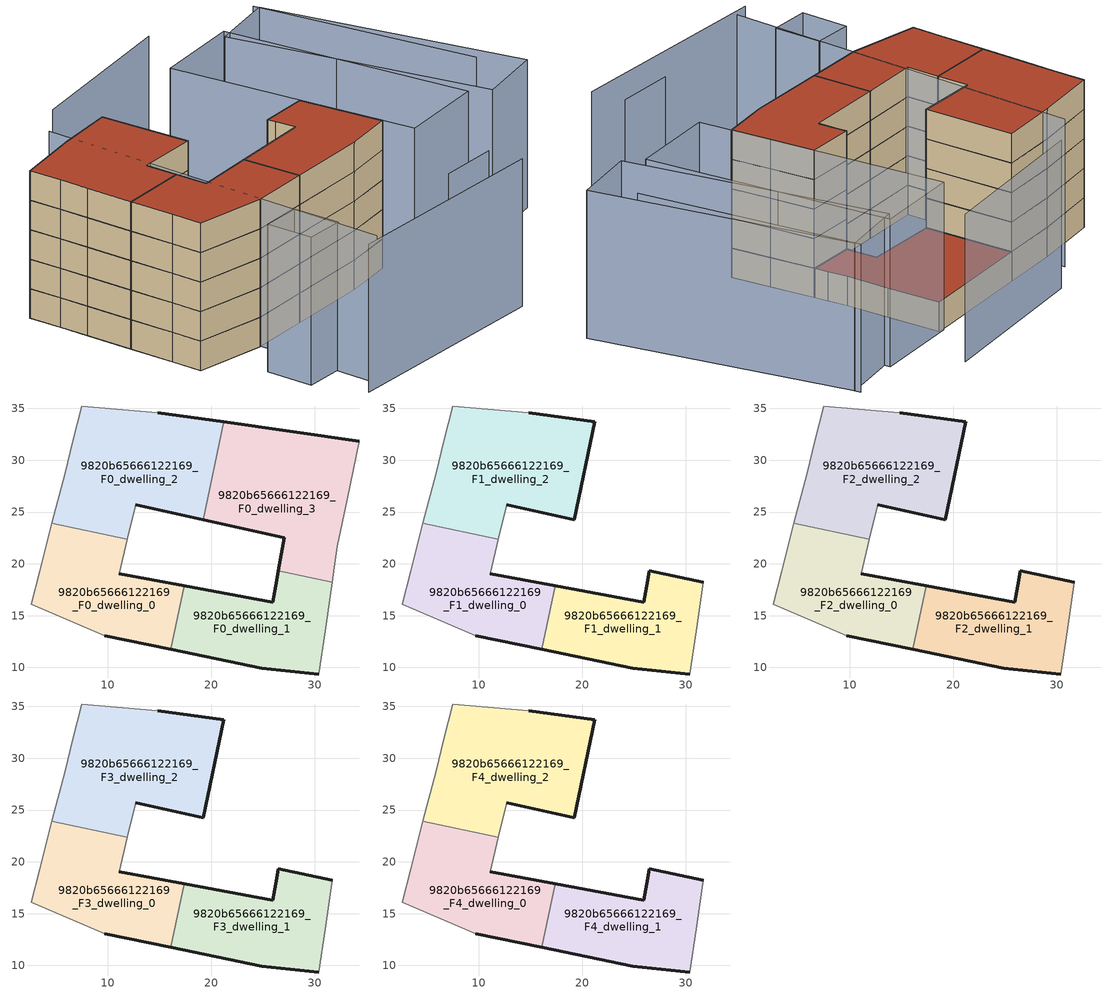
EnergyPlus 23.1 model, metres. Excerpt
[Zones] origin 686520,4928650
9820b65666122169_F0_dwelling_0
 floor ground (EU_floor_Construction): 16.1,11.74 17.39,17.89 11.13,19.07 11.91,22.38 4.62,23.91 3.43,19.29 2.6,16.08 9.72,13.08 z0
 wall outside (EU_wall_Construction): 11.13,19.07 17.39,17.89 / 16.1,11.74 9.72,13.08 z0:3
 wall adiabatic (EU_wall_Construction): 9.72,13.08 2.6,16.08 3.43,19.29 4.62,23.91 11.91,22.38 11.13,19.07 z0:3
 wall to 9820b65666122169_F0_dwelling_1 (EU_wall_Construction): 17.39,17.89 16.1,11.74 z0:3
9820b65666122169_F0_dwelling_1
 floor ground (EU_floor_Construction): 30.39,9.37 30.99,13.5 31.67,18.22 26.48,19.32 26.31,18.41 25.95,16.29 17.39,17.89 16.1,11.74 24.85,9.91 z0
 wall outside (EU_wall_Construction): 17.39,17.89 25.95,16.29 26.31,18.41 26.48,19.32 / 30.39,9.37 24.85,9.91 16.1,11.74 z0:3
 wall adiabatic (EU_wall_Construction): 31.67,18.22 30.99,13.5 30.39,9.37 z0:3
 wall to 9820b65666122169_F0_dwelling_3 (EU_wall_Construction): 26.48,19.32 31.67,18.22 z0:3
9820b65666122169_F0_dwelling_2
 floor ground (EU_floor_Construction): 19.24,24.25 21.22,33.69 14.83,34.6 7.47,35.24 6.63,31.81 5.89,28.82 4.62,23.91 11.91,22.38 12.69,25.69 z0
 wall outside (EU_wall_Construction): 19.24,24.25 12.69,25.69 / 14.83,34.6 21.22,33.69 z0:3
 wall adiabatic (EU_wall_Construction): 12.69,25.69 11.91,22.38 4.62,23.91 5.89,28.82 6.63,31.81 7.47,35.24 14.83,34.6 z0:3
 wall to 9820b65666122169_F0_dwelling_3 (EU_wall_Construction): 21.22,33.69 19.24,24.25 z0:3
9820b65666122169_F0_dwelling_3
 floor ground (EU_floor_Construction): 31.67,18.22 31.88,19.67 32.18,21.72 33.13,26.25 34.3,31.85 21.22,33.69 19.24,24.25 27.05,22.54 26.48,19.32 z0
 wall outside (EU_wall_Construction): 26.48,19.32 27.05,22.54 19.24,24.25 / 21.22,33.69 34.3,31.85 z0:3
 wall adiabatic (EU_wall_Construction): 34.3,31.85 33.13,26.25 32.18,21.72 31.88,19.67 31.67,18.22 z0:3
 roof outside (EU_roof_Construction): 34.3,31.85 33.13,26.25 32.18,21.72 31.88,19.67 31.67,18.22 26.48,19.32 27.05,22.54 19.24,24.25 21.22,33.69 z3
9820b65666122169_F1_dwelling_0
 floor to 9820b65666122169_F0_dwelling_0 (EU_floor_Construction): 16.1,11.74 17.39,17.89 11.13,19.07 11.91,22.38 4.62,23.91 3.43,19.29 2.6,16.08 9.72,13.08 z3
 wall outside (EU_wall_Construction): 11.13,19.07 17.39,17.89 / 16.1,11.74 9.72,13.08 z3:6
 wall adiabatic (EU_wall_Construction): 9.72,13.08 2.6,16.08 3.43,19.29 4.62,23.91 11.91,22.38 11.13,19.07 z3:6
 wall to 9820b65666122169_F1_dwelling_1 (EU_wall_Construction): 17.39,17.89 16.1,11.74 z3:6
9820b65666122169_F1_dwelling_1
 floor to 9820b65666122169_F0_dwelling_1 (EU_floor_Construction): 30.39,9.37 30.99,13.5 31.67,18.22 26.48,19.32 26.31,18.41 25.95,16.29 17.39,17.89 16.1,11.74 24.85,9.91 z3
 wall outside (EU_wall_Construction): 17.39,17.89 25.95,16.29 26.31,18.41 26.48,19.32 31.67,18.22 / 30.39,9.37 24.85,9.91 16.1,11.74 z3:6
 wall adiabatic (EU_wall_Construction): 31.67,18.22 30.99,13.5 30.39,9.37 z3:6
9820b65666122169_F1_dwelling_2
 floor to 9820b65666122169_F0_dwelling_2 (EU_floor_Construction): 19.24,24.25 21.22,33.69 14.83,34.6 7.47,35.24 6.63,31.81 5.89,28.82 4.62,23.91 11.91,22.38 12.69,25.69 z3
 wall outside (EU_wall_Construction): 14.83,34.6 21.22,33.69 19.24,24.25 12.69,25.69 z3:6
 wall adiabatic (EU_wall_Construction): 12.69,25.69 11.91,22.38 4.62,23.91 5.89,28.82 6.63,31.81 7.47,35.24 14.83,34.6 z3:6
9820b65666122169_F2_dwelling_0
 floor to 9820b65666122169_F1_dwelling_0 (EU_floor_Construction): 16.1,11.74 17.39,17.89 11.13,19.07 11.91,22.38 4.62,23.91 3.43,19.29 2.6,16.08 9.72,13.08 z6
 wall outside (EU_wall_Construction): 11.13,19.07 17.39,17.89 / 16.1,11.74 9.72,13.08 z6:9
 wall adiabatic (EU_wall_Construction): 9.72,13.08 2.6,16.08 3.43,19.29 4.62,23.91 11.91,22.38 11.13,19.07 z6:9
 wall to 9820b65666122169_F2_dwelling_1 (EU_wall_Construction): 17.39,17.89 16.1,11.74 z6:9
9820b65666122169_F2_dwelling_1
 floor to 9820b65666122169_F1_dwelling_1 (EU_floor_Construction): 30.39,9.37 30.99,13.5 31.67,18.22 26.48,19.32 26.31,18.41 25.95,16.29 17.39,17.89 16.1,11.74 24.85,9.91 z6
 wall outside (EU_wall_Construction): 17.39,17.89 25.95,16.29 26.31,18.41 26.48,19.32 31.67,18.22 / 30.39,9.37 24.85,9.91 16.1,11.74 z6:9
 wall adiabatic (EU_wall_Construction): 31.67,18.22 30.99,13.5 30.39,9.37 z6:9
9820b65666122169_F2_dwelling_2
 floor to 9820b65666122169_F1_dwelling_2 (EU_floor_Construction): 19.24,24.25 21.22,33.69 14.83,34.6 7.47,35.24 6.63,31.81 5.89,28.82 4.62,23.91 11.91,22.38 12.69,25.69 z6
 wall outside (EU_wall_Construction): 14.83,34.6 21.22,33.69 19.24,24.25 12.69,25.69 z6:9
 wall adiabatic (EU_wall_Construction): 12.69,25.69 11.91,22.38 4.62,23.91 5.89,28.82 6.63,31.81 7.47,35.24 14.83,34.6 z6:9
9820b65666122169_F3_dwelling_0
 floor to 9820b65666122169_F2_dwelling_0 (EU_floor_Construction): 16.1,11.74 17.39,17.89 11.13,19.07 11.91,22.38 4.62,23.91 3.43,19.29 2.6,16.08 9.72,13.08 z9
 wall outside (EU_wall_Construction): 11.13,19.07 17.39,17.89 / 16.1,11.74 9.72,13.08 z9:12
 wall adiabatic (EU_wall_Construction): 9.72,13.08 2.6,16.08 3.43,19.29 4.62,23.91 11.91,22.38 11.13,19.07 z9:12
 wall to 9820b65666122169_F3_dwelling_1 (EU_wall_Construction): 17.39,17.89 16.1,11.74 z9:12
9820b65666122169_F3_dwelling_1
 floor to 9820b65666122169_F2_dwelling_1 (EU_floor_Construction): 30.39,9.37 30.99,13.5 31.67,18.22 26.48,19.32 26.31,18.41 25.95,16.29 17.39,17.89 16.1,11.74 24.85,9.91 z9
 wall outside (EU_wall_Construction): 17.39,17.89 25.95,16.29 26.31,18.41 26.48,19.32 31.67,18.22 / 30.39,9.37 24.85,9.91 16.1,11.74 z9:12
 wall adiabatic (EU_wall_Construction): 31.67,18.22 30.99,13.5 30.39,9.37 z9:12
9820b65666122169_F3_dwelling_2
 floor to 9820b65666122169_F2_dwelling_2 (EU_floor_Construction): 19.24,24.25 21.22,33.69 14.83,34.6 7.47,35.24 6.63,31.81 5.89,28.82 4.62,23.91 11.91,22.38 12.69,25.69 z9
 wall outside (EU_wall_Construction): 14.83,34.6 21.22,33.69 19.24,24.25 12.69,25.69 z9:12
 wall adiabatic (EU_wall_Construction): 12.69,25.69 11.91,22.38 4.62,23.91 5.89,28.82 6.63,31.81 7.47,35.24 14.83,34.6 z9:12
9820b65666122169_F4_dwelling_0
 floor to 9820b65666122169_F3_dwelling_0 (EU_floor_Construction): 16.1,11.74 17.39,17.89 11.13,19.07 11.91,22.38 4.62,23.91 3.43,19.29 2.6,16.08 9.72,13.08 z12
 wall outside (EU_wall_Construction): 11.13,19.07 17.39,17.89 / 16.1,11.74 9.72,13.08 z12:15
 wall adiabatic (EU_wall_Construction): 9.72,13.08 2.6,16.08 3.43,19.29 4.62,23.91 11.91,22.38 11.13,19.07 z12:15
 wall to 9820b65666122169_F4_dwelling_1 (EU_wall_Construction): 17.39,17.89 16.1,11.74 z12:15
 roof outside (EU_roof_Construction): 11.91,22.38 11.13,19.07 17.39,17.89 16.1,11.74 9.72,13.08 2.6,16.08 3.43,19.29 4.62,23.91 z15
9820b65666122169_F4_dwelling_1
 floor to 9820b65666122169_F3_dwelling_1 (EU_floor_Construction): 30.39,9.37 30.99,13.5 31.67,18.22 26.48,19.32 26.31,18.41 25.95,16.29 17.39,17.89 16.1,11.74 24.85,9.91 z12
 wall outside (EU_wall_Construction): 17.39,17.89 25.95,16.29 26.31,18.41 26.48,19.32 31.67,18.22 / 30.39,9.37 24.85,9.91 16.1,11.74 z12:15
 wall adiabatic (EU_wall_Construction): 31.67,18.22 30.99,13.5 30.39,9.37 z12:15
 roof outside (EU_roof_Construction): 31.67,18.22 30.99,13.5 30.39,9.37 24.85,9.91 16.1,11.74 17.39,17.89 25.95,16.29 26.31,18.41 26.48,19.32 z15
9820b65666122169_F4_dwelling_2
 floor to 9820b65666122169_F3_dwelling_2 (EU_floor_Construction): 19.24,24.25 21.22,33.69 14.83,34.6 7.47,35.24 6.63,31.81 5.89,28.82 4.62,23.91 11.91,22.38 12.69,25.69 z12
 wall outside (EU_wall_Construction): 14.83,34.6 21.22,33.69 19.24,24.25 12.69,25.69 z12:15
 wall adiabatic (EU_wall_Construction): 12.69,25.69 11.91,22.38 4.62,23.91 5.89,28.82 6.63,31.81 7.47,35.24 14.83,34.6 z12:15
 roof outside (EU_roof_Construction): 21.22,33.69 19.24,24.25 12.69,25.69 11.91,22.38 4.62,23.91 5.89,28.82 6.63,31.81 7.47,35.24 14.83,34.6 z15
shading: 4.19,-0.12 27.43,-5.84 / 21.67,-0.87 27.91,-2.31 / 16.37,36.98 6.29,-0.05 / 46.87,6.83 49.56,30.28 / 39.58,36.61 20.89,38.47 / 3.59,5.42 4.79,10.28 / 4.79,10.28 8.89,9.26 / 8.89,9.26 7.68,4.41 / 7.68,4.41 3.59,5.42 / 49.54,29.67 48.08,2.22 / 48.08,2.22 40.69,2.61 / 40.69,2.61 42.15,30.06 / 42.15,30.06 49.54,29.67 / 29.9,5.95 33.67,32.03 / 33.67,32.03 43.28,30.64 / 43.28,30.64 39.5,4.56 / 39.5,4.56 29.9,5.95 z0:15
[Building]
EU S2 Campaign: North Axis=0; Terrain=City; Solar Distribution=FullExterior
[Site:Location]
Bologna: Latitude=44.5; Longitude=11.25; Time Zone=1; Elevation=37
[SizingPeriod:WeatherFileDays]
AnnualSizingPeriod: Begin Month=1; Begin Day of Month=1; End Month=12; End Day of Month=31; Day of Week for Start Day=Monday; Use Weather File Daylight Saving Period=No; Use Weather File Rain and Snow Indicators=No
[MATERIAL]
EU_InternalMass_Material: Roughness=MediumRough; Thickness=0.1; Conductivity=1; Density=1800; Specific Heat=900; Thermal Absorptance=0.9; Solar Absorptance=0.7; Visible Absorptance=0.7
[MATERIAL:NOMASS] Roughness=MediumRough; Thermal Absorptance=0.9; Solar Absorptance=0.7; Visible Absorptance=0.7
Name | Thermal Resistance
EU_wall_NoMass | 0.905828
EU_roof_NoMass | 0.37593
EU_floor_NoMass | 0.67114
[CONSTRUCTION]
EU_wall_Construction: EU_wall_NoMass
EU_roof_Construction: EU_roof_NoMass
EU_floor_Construction: EU_floor_NoMass
EU_InternalMass_Construction: EU_InternalMass_Material
[ZONE] Type=1; Multiplier=1; Ceiling Height=autocalculate; Floor Area=autocalculate; Part of Total Floor Area=Yes
Name | Volume
9820b65666122169_F0_dwelling_0; 9820b65666122169_F1_dwelling_0; 9820b65666122169_F2_dwelling_0; 9820b65666122169_F3_dwelling_0; 9820b65666122169_F4_dwelling_0 | 319.582
9820b65666122169_F0_dwelling_1 | 319.575
9820b65666122169_F1_dwelling_1; 9820b65666122169_F2_dwelling_1; 9820b65666122169_F3_dwelling_1; 9820b65666122169_F4_dwelling_1 | 319.573
9820b65666122169_F0_dwelling_2 | 452.615
9820b65666122169_F1_dwelling_2; 9820b65666122169_F2_dwelling_2; 9820b65666122169_F3_dwelling_2; 9820b65666122169_F4_dwelling_2 | 452.614
9820b65666122169_F0_dwelling_3 | 452.633
[INTERNALMASS] Construction=EU_InternalMass_Construction
Name | Zone or ZoneList | Surface Area
9820b65666122169_F0_dwelling_0_EU_InternalMass | 9820b65666122169_F0_dwelling_0 | 106.527
9820b65666122169_F0_dwelling_1_EU_InternalMass | 9820b65666122169_F0_dwelling_1 | 106.524
9820b65666122169_F0_dwelling_2_EU_InternalMass | 9820b65666122169_F0_dwelling_2 | 150.872
9820b65666122169_F0_dwelling_3_EU_InternalMass | 9820b65666122169_F0_dwelling_3 | 150.878
9820b65666122169_F1_dwelling_0_EU_InternalMass | 9820b65666122169_F1_dwelling_0 | 257.404
9820b65666122169_F1_dwelling_1_EU_InternalMass | 9820b65666122169_F1_dwelling_1 | 128.704
9820b65666122169_F1_dwelling_2_EU_InternalMass | 9820b65666122169_F1_dwelling_2 | 128.704
9820b65666122169_F2_dwelling_0_EU_InternalMass | 9820b65666122169_F2_dwelling_0 | 257.404
9820b65666122169_F2_dwelling_1_EU_InternalMass | 9820b65666122169_F2_dwelling_1 | 128.704
9820b65666122169_F2_dwelling_2_EU_InternalMass | 9820b65666122169_F2_dwelling_2 | 128.704
9820b65666122169_F3_dwelling_0_EU_InternalMass | 9820b65666122169_F3_dwelling_0 | 257.404
9820b65666122169_F3_dwelling_1_EU_InternalMass | 9820b65666122169_F3_dwelling_1 | 128.704
9820b65666122169_F3_dwelling_2_EU_InternalMass | 9820b65666122169_F3_dwelling_2 | 128.704
9820b65666122169_F4_dwelling_0_EU_InternalMass | 9820b65666122169_F4_dwelling_0 | 257.404
9820b65666122169_F4_dwelling_1_EU_InternalMass | 9820b65666122169_F4_dwelling_1 | 128.704
9820b65666122169_F4_dwelling_2_EU_InternalMass | 9820b65666122169_F4_dwelling_2 | 128.704
[OTHEREQUIPMENT] Fuel Type=Electricity; Design Level Calculation Method=Watts/Area; Power per Zone Floor Area=1; Fraction Latent=0; Fraction Radiant=0; Fraction Lost=0; Carbon Dioxide Generation Rate=0; EndUse Subcategory=EU_Step8_InternalGains
Name | Zone or ZoneList or Space or SpaceList | Schedule
EU_Step8_InternalGain_9820b65666122169_F0_dwelling_0_f000 | 9820b65666122169_F0_dwelling_0 | EU_Step8_GainSchedule_9820b65666122169_F0_dwelling_0_f000
EU_Step8_InternalGain_9820b65666122169_F0_dwelling_1_f000 | 9820b65666122169_F0_dwelling_1 | EU_Step8_GainSchedule_9820b65666122169_F0_dwelling_1_f000
EU_Step8_InternalGain_9820b65666122169_F0_dwelling_2_f000 | 9820b65666122169_F0_dwelling_2 | EU_Step8_GainSchedule_9820b65666122169_F0_dwelling_2_f000
EU_Step8_InternalGain_9820b65666122169_F0_dwelling_3_f000 | 9820b65666122169_F0_dwelling_3 | EU_Step8_GainSchedule_9820b65666122169_F0_dwelling_3_f000
EU_Step8_InternalGain_9820b65666122169_F1_dwelling_0_f000 | 9820b65666122169_F1_dwelling_0 | EU_Step8_GainSchedule_9820b65666122169_F1_dwelling_0_f000
EU_Step8_InternalGain_9820b65666122169_F1_dwelling_1_f000 | 9820b65666122169_F1_dwelling_1 | EU_Step8_GainSchedule_9820b65666122169_F1_dwelling_1_f000
EU_Step8_InternalGain_9820b65666122169_F1_dwelling_2_f000 | 9820b65666122169_F1_dwelling_2 | EU_Step8_GainSchedule_9820b65666122169_F1_dwelling_2_f000
EU_Step8_InternalGain_9820b65666122169_F2_dwelling_0_f000 | 9820b65666122169_F2_dwelling_0 | EU_Step8_GainSchedule_9820b65666122169_F2_dwelling_0_f000
EU_Step8_InternalGain_9820b65666122169_F2_dwelling_1_f000 | 9820b65666122169_F2_dwelling_1 | EU_Step8_GainSchedule_9820b65666122169_F2_dwelling_1_f000
EU_Step8_InternalGain_9820b65666122169_F2_dwelling_2_f000 | 9820b65666122169_F2_dwelling_2 | EU_Step8_GainSchedule_9820b65666122169_F2_dwelling_2_f000
EU_Step8_InternalGain_9820b65666122169_F3_dwelling_0_f000 | 9820b65666122169_F3_dwelling_0 | EU_Step8_GainSchedule_9820b65666122169_F3_dwelling_0_f000
EU_Step8_InternalGain_9820b65666122169_F3_dwelling_1_f000 | 9820b65666122169_F3_dwelling_1 | EU_Step8_GainSchedule_9820b65666122169_F3_dwelling_1_f000
EU_Step8_InternalGain_9820b65666122169_F3_dwelling_2_f000 | 9820b65666122169_F3_dwelling_2 | EU_Step8_GainSchedule_9820b65666122169_F3_dwelling_2_f000
EU_Step8_InternalGain_9820b65666122169_F4_dwelling_0_f000 | 9820b65666122169_F4_dwelling_0 | EU_Step8_GainSchedule_9820b65666122169_F4_dwelling_0_f000
EU_Step8_InternalGain_9820b65666122169_F4_dwelling_1_f000 | 9820b65666122169_F4_dwelling_1 | EU_Step8_GainSchedule_9820b65666122169_F4_dwelling_1_f000
EU_Step8_InternalGain_9820b65666122169_F4_dwelling_2_f000 | 9820b65666122169_F4_dwelling_2 | EU_Step8_GainSchedule_9820b65666122169_F4_dwelling_2_f000
[ZONEVENTILATION:DESIGNFLOWRATE] Schedule=EU_AlwaysOn; Design Flow Rate Calculation Method=AirChanges/Hour; Air Changes per Hour=0.73129; Ventilation Type=Natural; Fan Pressure Rise=0; Fan Total Efficiency=1; Constant Term Coefficient=1; Temperature Term Coefficient=0; Velocity Term Coefficient=0; Velocity Squared Term Coefficient=0; Minimum Indoor Temperature=-100; Maximum Indoor Temperature=100; Delta Temperature=-100; Minimum Outdoor Temperature=-100; Maximum Outdoor Temperature=100; Maximum Wind Speed=40
Name | Zone or ZoneList or Space or SpaceList
EU_ConstantAir_9820b65666122169_F0_dwelling_0 | 9820b65666122169_F0_dwelling_0
EU_ConstantAir_9820b65666122169_F0_dwelling_1 | 9820b65666122169_F0_dwelling_1
EU_ConstantAir_9820b65666122169_F0_dwelling_2 | 9820b65666122169_F0_dwelling_2
EU_ConstantAir_9820b65666122169_F0_dwelling_3 | 9820b65666122169_F0_dwelling_3
EU_ConstantAir_9820b65666122169_F1_dwelling_0 | 9820b65666122169_F1_dwelling_0
EU_ConstantAir_9820b65666122169_F1_dwelling_1 | 9820b65666122169_F1_dwelling_1
EU_ConstantAir_9820b65666122169_F1_dwelling_2 | 9820b65666122169_F1_dwelling_2
EU_ConstantAir_9820b65666122169_F2_dwelling_0 | 9820b65666122169_F2_dwelling_0
EU_ConstantAir_9820b65666122169_F2_dwelling_1 | 9820b65666122169_F2_dwelling_1
EU_ConstantAir_9820b65666122169_F2_dwelling_2 | 9820b65666122169_F2_dwelling_2
EU_ConstantAir_9820b65666122169_F3_dwelling_0 | 9820b65666122169_F3_dwelling_0
EU_ConstantAir_9820b65666122169_F3_dwelling_1 | 9820b65666122169_F3_dwelling_1
EU_ConstantAir_9820b65666122169_F3_dwelling_2 | 9820b65666122169_F3_dwelling_2
EU_ConstantAir_9820b65666122169_F4_dwelling_0 | 9820b65666122169_F4_dwelling_0
EU_ConstantAir_9820b65666122169_F4_dwelling_1 | 9820b65666122169_F4_dwelling_1
EU_ConstantAir_9820b65666122169_F4_dwelling_2 | 9820b65666122169_F4_dwelling_2
[HVACTEMPLATE:THERMOSTAT] Constant Heating Setpoint=20; Constant Cooling Setpoint=50
EU_HeatOnly_9820b65666122169_F0_dwelling_0; EU_HeatOnly_9820b65666122169_F0_dwelling_1; EU_HeatOnly_9820b65666122169_F0_dwelling_2; EU_HeatOnly_9820b65666122169_F0_dwelling_3; EU_HeatOnly_9820b65666122169_F1_dwelling_0; EU_HeatOnly_9820b65666122169_F1_dwelling_1; EU_HeatOnly_9820b65666122169_F1_dwelling_2; EU_HeatOnly_9820b65666122169_F2_dwelling_0; EU_HeatOnly_9820b65666122169_F2_dwelling_1; EU_HeatOnly_9820b65666122169_F2_dwelling_2; EU_HeatOnly_9820b65666122169_F3_dwelling_0; EU_HeatOnly_9820b65666122169_F3_dwelling_1; EU_HeatOnly_9820b65666122169_F3_dwelling_2; EU_HeatOnly_9820b65666122169_F4_dwelling_0; EU_HeatOnly_9820b65666122169_F4_dwelling_1; EU_HeatOnly_9820b65666122169_F4_dwelling_2
[HVACTEMPLATE:ZONE:IDEALLOADSAIRSYSTEM] System Availability Schedule=EU_AlwaysOn; Maximum Heating Supply Air Temperature=50; Minimum Cooling Supply Air Temperature=13; Maximum Heating Supply Air Humidity Ratio=0.0156; Minimum Cooling Supply Air Humidity Ratio=0.0077; Heating Limit=NoLimit; Cooling Limit=NoLimit; Heating Availability Schedule=EU_AlwaysOn; Cooling Availability Schedule=EU_CoolingOff; Dehumidification Control Type=ConstantSensibleHeatRatio; Cooling Sensible Heat Ratio=0.7; Dehumidification Setpoint=60; Humidification Control Type=None; Humidification Setpoint=30; Outdoor Air Method=None; Outdoor Air Flow Rate per Person=0.00944; Outdoor Air Flow Rate per Zone Floor Area=0; Outdoor Air Flow Rate per Zone=0; Demand Controlled Ventilation Type=None; Outdoor Air Economizer Type=NoEconomizer; Heat Recovery Type=None; Sensible Heat Recovery Effectiveness=0.7; Latent Heat Recovery Effectiveness=0.65
Name | Template Thermostat
9820b65666122169_F0_dwelling_0 | EU_HeatOnly_9820b65666122169_F0_dwelling_0
9820b65666122169_F0_dwelling_1 | EU_HeatOnly_9820b65666122169_F0_dwelling_1
9820b65666122169_F0_dwelling_2 | EU_HeatOnly_9820b65666122169_F0_dwelling_2
9820b65666122169_F0_dwelling_3 | EU_HeatOnly_9820b65666122169_F0_dwelling_3
9820b65666122169_F1_dwelling_0 | EU_HeatOnly_9820b65666122169_F1_dwelling_0
9820b65666122169_F1_dwelling_1 | EU_HeatOnly_9820b65666122169_F1_dwelling_1
9820b65666122169_F1_dwelling_2 | EU_HeatOnly_9820b65666122169_F1_dwelling_2
9820b65666122169_F2_dwelling_0 | EU_HeatOnly_9820b65666122169_F2_dwelling_0
9820b65666122169_F2_dwelling_1 | EU_HeatOnly_9820b65666122169_F2_dwelling_1
9820b65666122169_F2_dwelling_2 | EU_HeatOnly_9820b65666122169_F2_dwelling_2
9820b65666122169_F3_dwelling_0 | EU_HeatOnly_9820b65666122169_F3_dwelling_0
9820b65666122169_F3_dwelling_1 | EU_HeatOnly_9820b65666122169_F3_dwelling_1
9820b65666122169_F3_dwelling_2 | EU_HeatOnly_9820b65666122169_F3_dwelling_2
9820b65666122169_F4_dwelling_0 | EU_HeatOnly_9820b65666122169_F4_dwelling_0
9820b65666122169_F4_dwelling_1 | EU_HeatOnly_9820b65666122169_F4_dwelling_1
9820b65666122169_F4_dwelling_2 | EU_HeatOnly_9820b65666122169_F4_dwelling_2
[SIZING:ZONE] Zone Cooling Design Supply Air Temperature Input Method=SupplyAirTemperature; Zone Cooling Design Supply Air Temperature=13; Zone Heating Design Supply Air Temperature Input Method=SupplyAirTemperature; Zone Heating Design Supply Air Temperature=50; Zone Cooling Design Supply Air Humidity Ratio=0.008; Zone Heating Design Supply Air Humidity Ratio=0.008; Cooling Design Air Flow Method=DesignDay; Cooling Design Air Flow Rate=0; Cooling Minimum Air Flow per Zone Floor Area=0.000762; Cooling Minimum Air Flow=0; Cooling Minimum Air Flow Fraction=0.2; Heating Design Air Flow Method=DesignDay; Heating Design Air Flow Rate=0; Heating Maximum Air Flow per Zone Floor Area=0.002032; Heating Maximum Air Flow=0.141576; Heating Maximum Air Flow Fraction=0.3; Account for Dedicated Outdoor Air System=No; Dedicated Outdoor Air System Control Strategy=NeutralSupplyAir; Dedicated Outdoor Air Low Setpoint Temperature for Design=autosize; Dedicated Outdoor Air High Setpoint Temperature for Design=autosize; Zone Load Sizing Method=Sensible Load Only No Latent Load; Zone Latent Cooling Design Supply Air Humidity Ratio Input Method=HumidityRatioDifference; Zone Cooling Design Supply Air Humidity Ratio Difference=0.005; Zone Latent Heating Design Supply Air Humidity Ratio Input Method=HumidityRatioDifference; Zone Humidification Design Supply Air Humidity Ratio Difference=0.005
9820b65666122169_F0_dwelling_0; 9820b65666122169_F0_dwelling_1; 9820b65666122169_F0_dwelling_2; 9820b65666122169_F0_dwelling_3; 9820b65666122169_F1_dwelling_0; 9820b65666122169_F1_dwelling_1; 9820b65666122169_F1_dwelling_2; 9820b65666122169_F2_dwelling_0; 9820b65666122169_F2_dwelling_1; 9820b65666122169_F2_dwelling_2; 9820b65666122169_F3_dwelling_0; 9820b65666122169_F3_dwelling_1; 9820b65666122169_F3_dwelling_2; 9820b65666122169_F4_dwelling_0; 9820b65666122169_F4_dwelling_1; 9820b65666122169_F4_dwelling_2
[SCHEDULE:CONSTANT]
Name | Hourly Value
EU_AlwaysOn | 1
EU_CoolingOff | 0
[SCHEDULE:FILE] Column Number=1; Rows to Skip at Top=0; Number of Hours of Data=8760; Column Separator=Comma; Interpolate to Timestep=No; Minutes per Item=60; Adjust Schedule for Daylight Savings=Yes
Name | File
EU_Step8_GainSchedule_9820b65666122169_F0_dwelling_0_f000 | ../../schedules/9820b65666122169/9820b65666122169_F0_dwelling_0_f000_gain.csv
EU_Step8_GainSchedule_9820b65666122169_F0_dwelling_1_f000 | ../../schedules/9820b65666122169/9820b65666122169_F0_dwelling_1_f000_gain.csv
EU_Step8_GainSchedule_9820b65666122169_F0_dwelling_2_f000 | ../../schedules/9820b65666122169/9820b65666122169_F0_dwelling_2_f000_gain.csv
EU_Step8_GainSchedule_9820b65666122169_F0_dwelling_3_f000 | ../../schedules/9820b65666122169/9820b65666122169_F0_dwelling_3_f000_gain.csv
EU_Step8_GainSchedule_9820b65666122169_F1_dwelling_0_f000 | ../../schedules/9820b65666122169/9820b65666122169_F1_dwelling_0_f000_gain.csv
EU_Step8_GainSchedule_9820b65666122169_F1_dwelling_1_f000 | ../../schedules/9820b65666122169/9820b65666122169_F1_dwelling_1_f000_gain.csv
EU_Step8_GainSchedule_9820b65666122169_F1_dwelling_2_f000 | ../../schedules/9820b65666122169/9820b65666122169_F1_dwelling_2_f000_gain.csv
EU_Step8_GainSchedule_9820b65666122169_F2_dwelling_0_f000 | ../../schedules/9820b65666122169/9820b65666122169_F2_dwelling_0_f000_gain.csv
EU_Step8_GainSchedule_9820b65666122169_F2_dwelling_1_f000 | ../../schedules/9820b65666122169/9820b65666122169_F2_dwelling_1_f000_gain.csv
EU_Step8_GainSchedule_9820b65666122169_F2_dwelling_2_f000 | ../../schedules/9820b65666122169/9820b65666122169_F2_dwelling_2_f000_gain.csv
EU_Step8_GainSchedule_9820b65666122169_F3_dwelling_0_f000 | ../../schedules/9820b65666122169/9820b65666122169_F3_dwelling_0_f000_gain.csv
EU_Step8_GainSchedule_9820b65666122169_F3_dwelling_1_f000 | ../../schedules/9820b65666122169/9820b65666122169_F3_dwelling_1_f000_gain.csv
EU_Step8_GainSchedule_9820b65666122169_F3_dwelling_2_f000 | ../../schedules/9820b65666122169/9820b65666122169_F3_dwelling_2_f000_gain.csv
EU_Step8_GainSchedule_9820b65666122169_F4_dwelling_0_f000 | ../../schedules/9820b65666122169/9820b65666122169_F4_dwelling_0_f000_gain.csv
EU_Step8_GainSchedule_9820b65666122169_F4_dwelling_1_f000 | ../../schedules/9820b65666122169/9820b65666122169_F4_dwelling_1_f000_gain.csv
EU_Step8_GainSchedule_9820b65666122169_F4_dwelling_2_f000 | ../../schedules/9820b65666122169/9820b65666122169_F4_dwelling_2_f000_gain.csv
